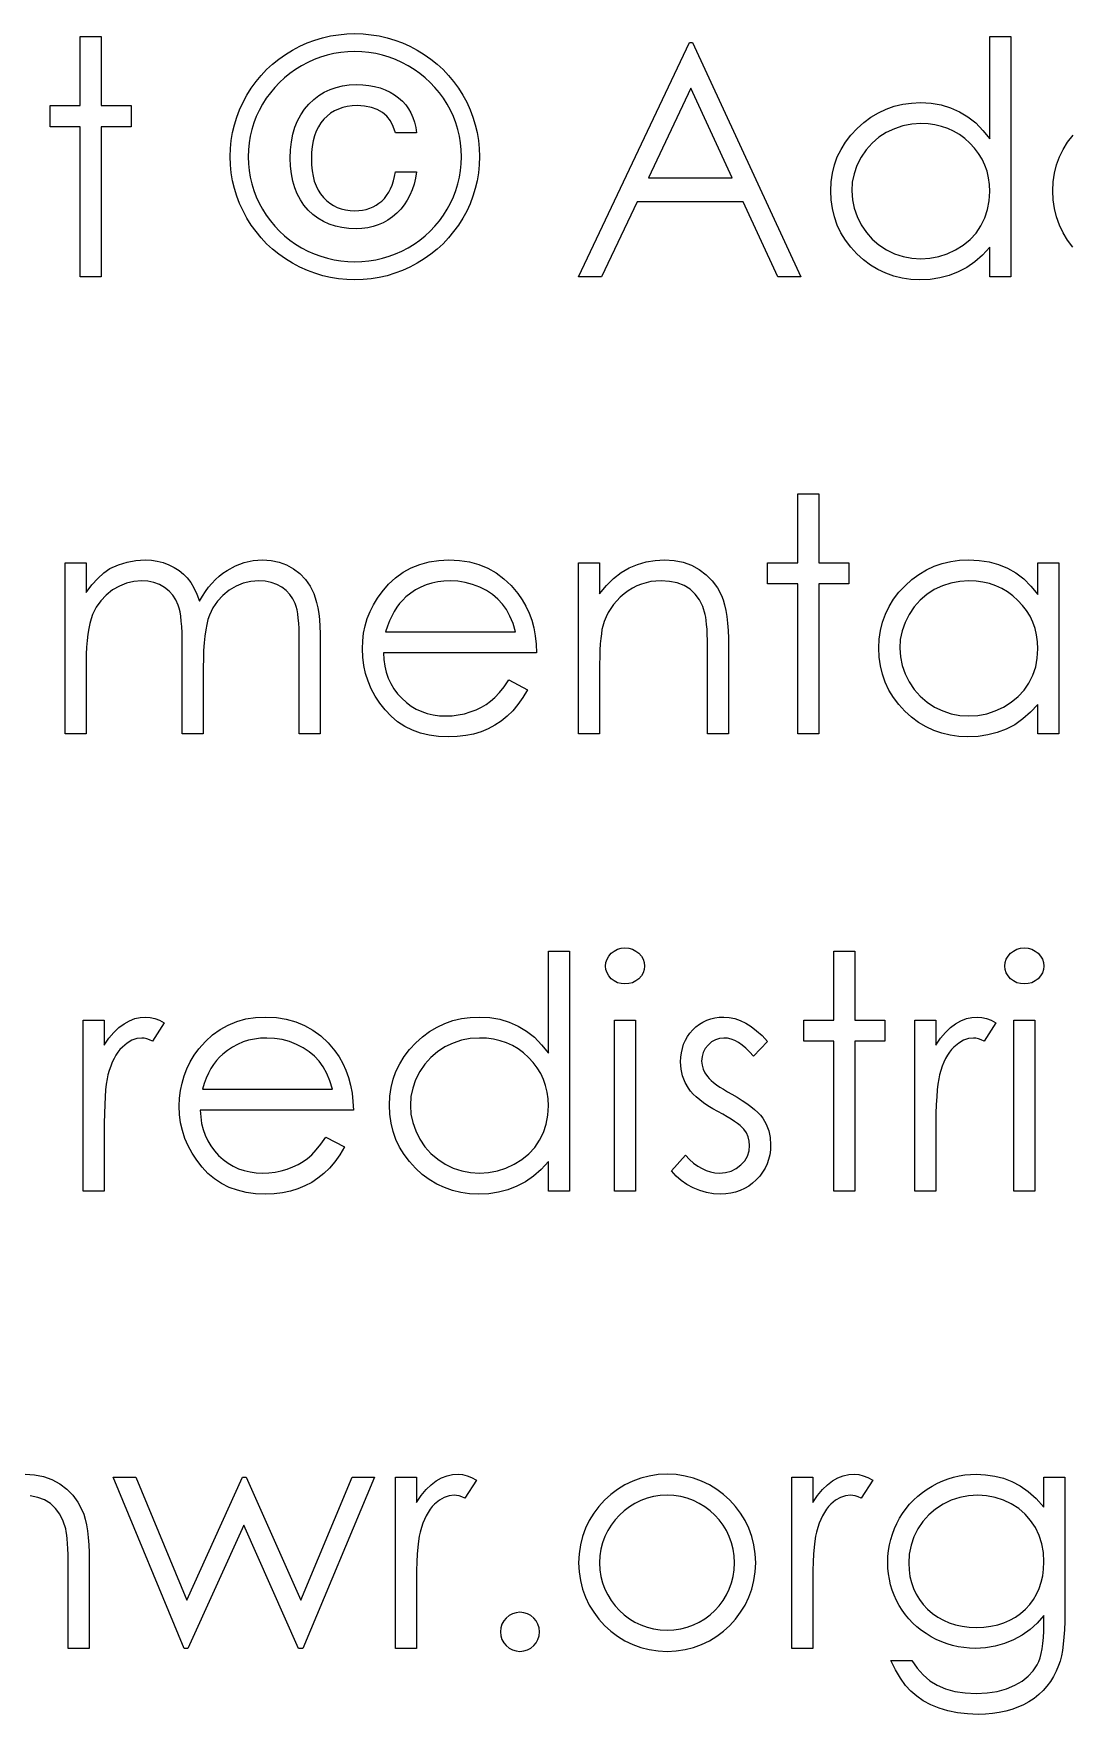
# Model space of a CAD drawing. Header units: millimetres. Extents: x -111 to 182, y -25 to 94.
# Drawn here: x -89.1 to -73.62, y 69.01 to 94.13 of the extents above; entities that cross this region are included whole.
import ezdxf

# ---------------------------------------------------------------- set-up
doc = ezdxf.new("R2010")
doc.units = ezdxf.units.MM

msp = doc.modelspace()

# ---------------------------------------------------------------- linework, layer by layer
at = {"color": 7, "linetype": 'Continuous', "flags": 128}
for points in [[(-88.401, 94.082), (-88.086, 94.082), (-88.086, 94.082), (-88.086, 93.05), (-88.086, 93.05), (-87.638, 93.05), (-87.638, 93.05), (-87.638, 92.736), (-87.638, 92.736), (-88.086, 92.736), (-88.086, 92.736), (-88.086, 90.492), (-88.086, 90.492), (-88.401, 90.492), (-88.401, 90.492), (-88.401, 92.736), (-88.401, 92.736), (-88.849, 92.736), (-88.849, 92.736), (-88.849, 93.05), (-88.849, 93.05), (-88.401, 93.05), (-88.401, 93.05), (-88.401, 94.082)], [(-82.433, 92.289), (-82.437, 92.166), (-82.448, 92.045), (-82.468, 91.927), (-82.495, 91.81), (-82.53, 91.697), (-82.573, 91.585), (-82.623, 91.475), (-82.682, 91.368), (-82.747, 91.264), (-82.818, 91.167), (-82.894, 91.074), (-82.976, 90.987), (-83.064, 90.906), (-83.158, 90.83), (-83.258, 90.759), (-83.363, 90.695), (-83.472, 90.637), (-83.583, 90.587), (-83.697, 90.544), (-83.812, 90.509), (-83.93, 90.482), (-84.049, 90.463), (-84.17, 90.452), (-84.293, 90.447), (-84.293, 90.447), (-84.417, 90.452), (-84.538, 90.463), (-84.658, 90.482), (-84.775, 90.509), (-84.891, 90.544), (-85.004, 90.587), (-85.116, 90.637), (-85.225, 90.695), (-85.331, 90.759), (-85.431, 90.83), (-85.525, 90.906), (-85.613, 90.987), (-85.696, 91.074), (-85.772, 91.167), (-85.843, 91.265), (-85.908, 91.369), (-85.966, 91.477), (-86.017, 91.586), (-86.06, 91.698), (-86.095, 91.812), (-86.122, 91.928), (-86.142, 92.046), (-86.153, 92.167), (-86.157, 92.289), (-86.157, 92.289), (-86.153, 92.411), (-86.142, 92.531), (-86.122, 92.649), (-86.095, 92.765), (-86.06, 92.879), (-86.017, 92.99), (-85.966, 93.1), (-85.908, 93.208), (-85.843, 93.312), (-85.772, 93.41), (-85.696, 93.502), (-85.613, 93.589), (-85.525, 93.67), (-85.431, 93.746), (-85.332, 93.816), (-85.227, 93.88), (-85.117, 93.938), (-85.006, 93.988), (-84.893, 94.031), (-84.777, 94.065), (-84.659, 94.093), (-84.539, 94.111), (-84.417, 94.123), (-84.293, 94.127), (-84.293, 94.127), (-84.17, 94.123), (-84.049, 94.111), (-83.93, 94.093), (-83.812, 94.065), (-83.697, 94.031), (-83.583, 93.988), (-83.472, 93.938), (-83.363, 93.88), (-83.258, 93.816), (-83.158, 93.746), (-83.064, 93.67), (-82.976, 93.589), (-82.894, 93.502), (-82.818, 93.41), (-82.747, 93.312), (-82.682, 93.208), (-82.623, 93.1), (-82.573, 92.99), (-82.53, 92.879), (-82.495, 92.765), (-82.468, 92.649), (-82.448, 92.531), (-82.437, 92.411), (-82.433, 92.289)], [(-79.247, 93.992), (-77.631, 90.492), (-77.631, 90.492), (-77.973, 90.492), (-77.973, 90.492), (-78.49, 91.614), (-78.49, 91.614), (-80.077, 91.614), (-80.077, 91.614), (-80.609, 90.492), (-80.609, 90.492), (-80.952, 90.492), (-80.952, 90.492), (-79.292, 93.992), (-79.292, 93.992), (-79.247, 93.992)], [(-74.49, 94.082), (-74.49, 90.492), (-74.49, 90.492), (-74.804, 90.492), (-74.804, 90.492), (-74.804, 90.935), (-74.804, 90.935), (-74.913, 90.817), (-75.027, 90.716), (-75.149, 90.632), (-75.277, 90.565), (-75.411, 90.513), (-75.55, 90.477), (-75.697, 90.454), (-75.849, 90.447), (-75.849, 90.447), (-75.984, 90.454), (-76.115, 90.472), (-76.24, 90.502), (-76.361, 90.544), (-76.476, 90.599), (-76.587, 90.665), (-76.692, 90.744), (-76.792, 90.835), (-76.884, 90.935), (-76.963, 91.039), (-77.03, 91.149), (-77.085, 91.265), (-77.128, 91.386), (-77.158, 91.511), (-77.176, 91.642), (-77.183, 91.778), (-77.183, 91.778), (-77.176, 91.911), (-77.158, 92.04), (-77.127, 92.164), (-77.084, 92.283), (-77.028, 92.397), (-76.961, 92.505), (-76.881, 92.61), (-76.789, 92.709), (-76.688, 92.799), (-76.581, 92.878), (-76.47, 92.944), (-76.354, 92.998), (-76.233, 93.041), (-76.106, 93.071), (-75.975, 93.089), (-75.839, 93.095), (-75.839, 93.095), (-75.683, 93.086), (-75.534, 93.061), (-75.393, 93.018), (-75.26, 92.96), (-75.135, 92.884), (-75.016, 92.791), (-74.907, 92.681), (-74.804, 92.555), (-74.804, 92.555), (-74.804, 94.082), (-74.804, 94.082), (-74.49, 94.082)], [(-82.702, 92.287), (-82.705, 92.392), (-82.715, 92.495), (-82.732, 92.596), (-82.755, 92.695), (-82.785, 92.792), (-82.822, 92.887), (-82.865, 92.981), (-82.915, 93.072), (-82.97, 93.161), (-83.031, 93.244), (-83.097, 93.323), (-83.167, 93.398), (-83.242, 93.467), (-83.322, 93.532), (-83.408, 93.591), (-83.498, 93.647), (-83.591, 93.696), (-83.686, 93.739), (-83.783, 93.775), (-83.882, 93.805), (-83.983, 93.828), (-84.085, 93.844), (-84.19, 93.854), (-84.296, 93.858), (-84.296, 93.858), (-84.402, 93.854), (-84.506, 93.844), (-84.608, 93.828), (-84.708, 93.805), (-84.807, 93.775), (-84.903, 93.739), (-84.999, 93.696), (-85.092, 93.647), (-85.182, 93.591), (-85.267, 93.532), (-85.347, 93.466), (-85.422, 93.397), (-85.493, 93.323), (-85.558, 93.244), (-85.619, 93.16), (-85.675, 93.071), (-85.724, 92.979), (-85.768, 92.886), (-85.804, 92.791), (-85.834, 92.693), (-85.858, 92.594), (-85.874, 92.494), (-85.884, 92.392), (-85.888, 92.287), (-85.888, 92.287), (-85.884, 92.183), (-85.874, 92.08), (-85.858, 91.979), (-85.834, 91.88), (-85.804, 91.782), (-85.768, 91.686), (-85.724, 91.592), (-85.675, 91.501), (-85.619, 91.412), (-85.558, 91.328), (-85.492, 91.25), (-85.422, 91.175), (-85.346, 91.106), (-85.266, 91.041), (-85.181, 90.981), (-85.091, 90.926), (-84.997, 90.877), (-84.902, 90.834), (-84.805, 90.799), (-84.706, 90.769), (-84.605, 90.746), (-84.503, 90.73), (-84.399, 90.72), (-84.293, 90.717), (-84.293, 90.717), (-84.188, 90.72), (-84.084, 90.73), (-83.981, 90.746), (-83.881, 90.769), (-83.783, 90.799), (-83.686, 90.834), (-83.591, 90.877), (-83.498, 90.926), (-83.408, 90.981), (-83.322, 91.041), (-83.242, 91.106), (-83.167, 91.175), (-83.097, 91.25), (-83.031, 91.328), (-82.97, 91.412), (-82.915, 91.501), (-82.865, 91.592), (-82.822, 91.686), (-82.785, 91.782), (-82.755, 91.88), (-82.732, 91.979), (-82.715, 92.08), (-82.705, 92.183), (-82.702, 92.287)], [(-83.375, 92.646), (-83.689, 92.646), (-83.689, 92.646), (-83.721, 92.741), (-83.763, 92.823), (-83.817, 92.892), (-83.883, 92.949), (-83.96, 92.993), (-84.048, 93.025), (-84.149, 93.044), (-84.261, 93.05), (-84.261, 93.05), (-84.337, 93.046), (-84.408, 93.037), (-84.476, 93.021), (-84.54, 93), (-84.6, 92.971), (-84.657, 92.936), (-84.709, 92.895), (-84.758, 92.847), (-84.802, 92.794), (-84.84, 92.734), (-84.873, 92.67), (-84.898, 92.599), (-84.919, 92.522), (-84.934, 92.439), (-84.943, 92.351), (-84.945, 92.257), (-84.945, 92.257), (-84.943, 92.165), (-84.934, 92.078), (-84.92, 91.998), (-84.901, 91.923), (-84.875, 91.852), (-84.844, 91.789), (-84.807, 91.73), (-84.765, 91.678), (-84.718, 91.632), (-84.668, 91.591), (-84.615, 91.557), (-84.558, 91.529), (-84.497, 91.508), (-84.434, 91.492), (-84.366, 91.482), (-84.295, 91.479), (-84.295, 91.479), (-84.236, 91.482), (-84.179, 91.489), (-84.124, 91.5), (-84.073, 91.516), (-84.023, 91.536), (-83.977, 91.562), (-83.934, 91.591), (-83.892, 91.625), (-83.854, 91.664), (-83.82, 91.707), (-83.789, 91.755), (-83.762, 91.808), (-83.738, 91.864), (-83.718, 91.926), (-83.702, 91.992), (-83.689, 92.063), (-83.689, 92.063), (-83.375, 92.063), (-83.375, 92.063), (-83.39, 91.967), (-83.41, 91.878), (-83.437, 91.792), (-83.471, 91.712), (-83.511, 91.637), (-83.557, 91.566), (-83.61, 91.501), (-83.669, 91.441), (-83.732, 91.387), (-83.8, 91.34), (-83.871, 91.301), (-83.945, 91.268), (-84.023, 91.243), (-84.103, 91.225), (-84.188, 91.214), (-84.276, 91.21), (-84.276, 91.21), (-84.385, 91.214), (-84.488, 91.228), (-84.586, 91.25), (-84.679, 91.28), (-84.765, 91.32), (-84.847, 91.367), (-84.922, 91.424), (-84.992, 91.49), (-85.055, 91.564), (-85.109, 91.644), (-85.155, 91.73), (-85.192, 91.824), (-85.222, 91.923), (-85.243, 92.031), (-85.255, 92.144), (-85.26, 92.264), (-85.26, 92.264), (-85.255, 92.39), (-85.242, 92.509), (-85.22, 92.622), (-85.19, 92.727), (-85.151, 92.824), (-85.103, 92.915), (-85.046, 92.998), (-84.981, 93.074), (-84.909, 93.142), (-84.833, 93.201), (-84.751, 93.251), (-84.664, 93.292), (-84.574, 93.323), (-84.478, 93.346), (-84.378, 93.36), (-84.273, 93.364), (-84.273, 93.364), (-84.177, 93.361), (-84.085, 93.352), (-83.999, 93.337), (-83.917, 93.315), (-83.84, 93.288), (-83.769, 93.254), (-83.702, 93.214), (-83.641, 93.168), (-83.585, 93.118), (-83.535, 93.063), (-83.492, 93.004), (-83.456, 92.941), (-83.426, 92.873), (-83.402, 92.802), (-83.385, 92.726), (-83.375, 92.646)], [(-79.273, 93.31), (-79.906, 91.973), (-79.906, 91.973), (-78.656, 91.973), (-78.656, 91.973), (-79.273, 93.31)], [(-75.835, 92.781), (-75.972, 92.772), (-76.104, 92.748), (-76.23, 92.706), (-76.352, 92.649), (-76.464, 92.577), (-76.564, 92.49), (-76.653, 92.392), (-76.729, 92.279), (-76.79, 92.158), (-76.833, 92.033), (-76.86, 91.906), (-76.869, 91.775), (-76.869, 91.775), (-76.859, 91.644), (-76.833, 91.517), (-76.789, 91.392), (-76.728, 91.27), (-76.65, 91.156), (-76.562, 91.056), (-76.461, 90.969), (-76.348, 90.895), (-76.227, 90.837), (-76.101, 90.795), (-75.972, 90.77), (-75.838, 90.762), (-75.838, 90.762), (-75.702, 90.77), (-75.569, 90.794), (-75.441, 90.836), (-75.316, 90.894), (-75.201, 90.966), (-75.098, 91.05), (-75.011, 91.146), (-74.938, 91.254), (-74.879, 91.371), (-74.837, 91.496), (-74.813, 91.627), (-74.804, 91.766), (-74.804, 91.766), (-74.809, 91.871), (-74.823, 91.973), (-74.846, 92.071), (-74.879, 92.163), (-74.921, 92.251), (-74.972, 92.336), (-75.032, 92.415), (-75.102, 92.49), (-75.179, 92.558), (-75.259, 92.617), (-75.345, 92.667), (-75.434, 92.708), (-75.528, 92.74), (-75.626, 92.763), (-75.728, 92.777), (-75.835, 92.781)], [(-73.563, 90.935), (-73.643, 91.039), (-73.709, 91.149), (-73.765, 91.265), (-73.807, 91.386), (-73.838, 91.511), (-73.856, 91.642), (-73.862, 91.778), (-73.862, 91.778), (-73.856, 91.911), (-73.838, 92.04), (-73.807, 92.164), (-73.763, 92.283), (-73.708, 92.397), (-73.641, 92.505), (-73.561, 92.61)], [(-77.676, 87.249), (-77.362, 87.249), (-77.362, 87.249), (-77.362, 86.217), (-77.362, 86.217), (-76.913, 86.217), (-76.913, 86.217), (-76.913, 85.903), (-76.913, 85.903), (-77.362, 85.903), (-77.362, 85.903), (-77.362, 83.659), (-77.362, 83.659), (-77.676, 83.659), (-77.676, 83.659), (-77.676, 85.903), (-77.676, 85.903), (-78.125, 85.903), (-78.125, 85.903), (-78.125, 86.217), (-78.125, 86.217), (-77.676, 86.217), (-77.676, 86.217), (-77.676, 87.249)], [(-88.625, 86.217), (-88.311, 86.217), (-88.311, 86.217), (-88.311, 85.772), (-88.311, 85.772), (-88.224, 85.887), (-88.136, 85.985), (-88.046, 86.067), (-87.956, 86.132), (-87.956, 86.132), (-87.829, 86.189), (-87.699, 86.229), (-87.566, 86.253), (-87.429, 86.262), (-87.429, 86.262), (-87.336, 86.257), (-87.247, 86.243), (-87.159, 86.22), (-87.074, 86.188), (-86.993, 86.148), (-86.921, 86.102), (-86.856, 86.05), (-86.799, 85.992), (-86.748, 85.925), (-86.7, 85.844), (-86.655, 85.751), (-86.615, 85.644), (-86.615, 85.644), (-86.573, 85.717), (-86.528, 85.786), (-86.48, 85.851), (-86.43, 85.91), (-86.378, 85.966), (-86.323, 86.016), (-86.266, 86.062), (-86.205, 86.104), (-86.081, 86.172), (-85.95, 86.222), (-85.816, 86.252), (-85.677, 86.262), (-85.677, 86.262), (-85.548, 86.253), (-85.428, 86.229), (-85.315, 86.187), (-85.21, 86.128), (-85.115, 86.055), (-85.033, 85.969), (-84.964, 85.87), (-84.909, 85.757), (-84.886, 85.694), (-84.866, 85.624), (-84.849, 85.546), (-84.835, 85.46), (-84.825, 85.368), (-84.817, 85.267), (-84.812, 85.159), (-84.811, 85.044), (-84.811, 85.044), (-84.811, 83.659), (-84.811, 83.659), (-85.125, 83.659), (-85.125, 83.659), (-85.125, 85.046), (-85.125, 85.046), (-85.126, 85.144), (-85.128, 85.234), (-85.133, 85.316), (-85.14, 85.391), (-85.148, 85.457), (-85.159, 85.515), (-85.17, 85.565), (-85.185, 85.607), (-85.22, 85.68), (-85.265, 85.746), (-85.321, 85.804), (-85.388, 85.854), (-85.463, 85.895), (-85.546, 85.924), (-85.635, 85.942), (-85.731, 85.947), (-85.731, 85.947), (-85.85, 85.939), (-85.963, 85.912), (-86.071, 85.869), (-86.175, 85.807), (-86.268, 85.731), (-86.348, 85.644), (-86.415, 85.544), (-86.468, 85.434), (-86.49, 85.37), (-86.509, 85.297), (-86.524, 85.215), (-86.538, 85.122), (-86.547, 85.02), (-86.555, 84.908), (-86.559, 84.786), (-86.561, 84.654), (-86.561, 84.654), (-86.561, 83.659), (-86.561, 83.659), (-86.875, 83.659), (-86.875, 83.659), (-86.875, 84.96), (-86.875, 84.96), (-86.876, 85.07), (-86.878, 85.171), (-86.883, 85.263), (-86.89, 85.346), (-86.898, 85.419), (-86.908, 85.483), (-86.92, 85.539), (-86.934, 85.584), (-86.968, 85.663), (-87.014, 85.733), (-87.071, 85.795), (-87.138, 85.848), (-87.214, 85.891), (-87.297, 85.923), (-87.387, 85.941), (-87.483, 85.947), (-87.483, 85.947), (-87.597, 85.939), (-87.707, 85.913), (-87.814, 85.87), (-87.916, 85.811), (-88.01, 85.736), (-88.091, 85.65), (-88.159, 85.553), (-88.214, 85.443), (-88.237, 85.381), (-88.256, 85.312), (-88.273, 85.235), (-88.286, 85.15), (-88.297, 85.058), (-88.305, 84.958), (-88.309, 84.851), (-88.311, 84.735), (-88.311, 84.735), (-88.311, 83.659), (-88.311, 83.659), (-88.625, 83.659), (-88.625, 83.659), (-88.625, 86.217)], [(-81.994, 84.467), (-81.715, 84.32), (-81.715, 84.32), (-81.783, 84.203), (-81.857, 84.098), (-81.936, 84.004), (-82.02, 83.923), (-82.109, 83.852), (-82.203, 83.79), (-82.303, 83.737), (-82.408, 83.693), (-82.52, 83.658), (-82.638, 83.634), (-82.764, 83.619), (-82.896, 83.614), (-82.896, 83.614), (-83.043, 83.62), (-83.182, 83.639), (-83.313, 83.671), (-83.435, 83.715), (-83.549, 83.772), (-83.655, 83.841), (-83.753, 83.923), (-83.842, 84.018), (-83.922, 84.12), (-83.991, 84.226), (-84.049, 84.336), (-84.097, 84.448), (-84.135, 84.564), (-84.162, 84.683), (-84.177, 84.805), (-84.183, 84.931), (-84.183, 84.931), (-84.178, 85.049), (-84.164, 85.164), (-84.141, 85.275), (-84.109, 85.384), (-84.068, 85.489), (-84.017, 85.591), (-83.957, 85.689), (-83.888, 85.785), (-83.888, 85.785), (-83.791, 85.896), (-83.686, 85.994), (-83.573, 86.075), (-83.451, 86.142), (-83.322, 86.194), (-83.186, 86.232), (-83.041, 86.254), (-82.888, 86.262), (-82.888, 86.262), (-82.731, 86.254), (-82.582, 86.23), (-82.441, 86.191), (-82.309, 86.136), (-82.184, 86.065), (-82.067, 85.978), (-81.959, 85.876), (-81.858, 85.758), (-81.858, 85.758), (-81.794, 85.666), (-81.739, 85.57), (-81.691, 85.466), (-81.652, 85.358), (-81.621, 85.245), (-81.599, 85.126), (-81.586, 85.001), (-81.58, 84.871), (-81.58, 84.871), (-83.869, 84.871), (-83.869, 84.871), (-83.862, 84.77), (-83.848, 84.673), (-83.826, 84.581), (-83.795, 84.494), (-83.757, 84.412), (-83.711, 84.334), (-83.656, 84.261), (-83.594, 84.193), (-83.525, 84.131), (-83.453, 84.077), (-83.376, 84.031), (-83.296, 83.994), (-83.212, 83.965), (-83.123, 83.945), (-83.031, 83.932), (-82.935, 83.928), (-82.935, 83.928), (-82.841, 83.932), (-82.75, 83.943), (-82.658, 83.962), (-82.569, 83.988), (-82.482, 84.02), (-82.403, 84.058), (-82.331, 84.1), (-82.265, 84.147), (-82.201, 84.204), (-82.135, 84.277), (-82.065, 84.364), (-81.994, 84.467)], [(-80.952, 86.217), (-80.638, 86.217), (-80.638, 86.217), (-80.638, 85.755), (-80.638, 85.755), (-80.535, 85.879), (-80.427, 85.985), (-80.313, 86.072), (-80.194, 86.141), (-80.07, 86.194), (-79.94, 86.231), (-79.805, 86.254), (-79.665, 86.262), (-79.665, 86.262), (-79.523, 86.252), (-79.39, 86.226), (-79.265, 86.18), (-79.149, 86.117), (-79.043, 86.039), (-78.952, 85.947), (-78.877, 85.844), (-78.816, 85.727), (-78.79, 85.662), (-78.769, 85.588), (-78.75, 85.506), (-78.735, 85.415), (-78.724, 85.315), (-78.715, 85.207), (-78.71, 85.09), (-78.708, 84.965), (-78.708, 84.965), (-78.708, 83.659), (-78.708, 83.659), (-79.022, 83.659), (-79.022, 83.659), (-79.022, 84.862), (-79.022, 84.862), (-79.023, 84.967), (-79.024, 85.062), (-79.027, 85.148), (-79.031, 85.226), (-79.037, 85.294), (-79.043, 85.353), (-79.051, 85.403), (-79.06, 85.444), (-79.06, 85.444), (-79.095, 85.562), (-79.145, 85.664), (-79.208, 85.75), (-79.285, 85.821), (-79.374, 85.877), (-79.477, 85.916), (-79.592, 85.94), (-79.719, 85.947), (-79.719, 85.947), (-79.795, 85.945), (-79.869, 85.936), (-79.941, 85.92), (-80.01, 85.899), (-80.078, 85.871), (-80.144, 85.838), (-80.208, 85.798), (-80.27, 85.753), (-80.328, 85.702), (-80.38, 85.649), (-80.428, 85.593), (-80.471, 85.534), (-80.508, 85.473), (-80.54, 85.408), (-80.568, 85.34), (-80.589, 85.27), (-80.589, 85.27), (-80.601, 85.218), (-80.61, 85.157), (-80.619, 85.086), (-80.626, 85.004), (-80.631, 84.914), (-80.635, 84.814), (-80.637, 84.704), (-80.638, 84.584), (-80.638, 84.584), (-80.638, 83.659), (-80.638, 83.659), (-80.952, 83.659), (-80.952, 83.659), (-80.952, 86.217)], [(-73.772, 86.217), (-73.772, 83.659), (-73.772, 83.659), (-74.086, 83.659), (-74.086, 83.659), (-74.086, 84.101), (-74.086, 84.101), (-74.195, 83.984), (-74.309, 83.883), (-74.431, 83.798), (-74.559, 83.731), (-74.693, 83.68), (-74.832, 83.644), (-74.979, 83.621), (-75.131, 83.614), (-75.131, 83.614), (-75.266, 83.62), (-75.397, 83.639), (-75.522, 83.669), (-75.643, 83.711), (-75.758, 83.766), (-75.869, 83.832), (-75.974, 83.911), (-76.074, 84.002), (-76.166, 84.101), (-76.245, 84.206), (-76.312, 84.316), (-76.367, 84.432), (-76.41, 84.552), (-76.44, 84.678), (-76.458, 84.809), (-76.465, 84.945), (-76.465, 84.945), (-76.458, 85.078), (-76.44, 85.207), (-76.409, 85.33), (-76.366, 85.45), (-76.31, 85.563), (-76.243, 85.672), (-76.163, 85.776), (-76.071, 85.875), (-75.97, 85.966), (-75.863, 86.044), (-75.752, 86.111), (-75.636, 86.165), (-75.515, 86.208), (-75.388, 86.238), (-75.257, 86.255), (-75.121, 86.262), (-75.121, 86.262), (-74.965, 86.254), (-74.816, 86.231), (-74.675, 86.191), (-74.542, 86.137), (-74.417, 86.067), (-74.298, 85.977), (-74.189, 85.87), (-74.086, 85.743), (-74.086, 85.743), (-74.086, 86.217), (-74.086, 86.217), (-73.772, 86.217)], [(-81.894, 85.185), (-81.931, 85.309), (-81.977, 85.419), (-82.029, 85.517), (-82.09, 85.601), (-82.158, 85.675), (-82.238, 85.742), (-82.328, 85.801), (-82.428, 85.852), (-82.535, 85.894), (-82.645, 85.924), (-82.757, 85.942), (-82.872, 85.947), (-82.872, 85.947), (-82.966, 85.944), (-83.057, 85.933), (-83.145, 85.914), (-83.228, 85.888), (-83.31, 85.853), (-83.387, 85.813), (-83.46, 85.764), (-83.531, 85.708), (-83.531, 85.708), (-83.58, 85.661), (-83.626, 85.609), (-83.669, 85.553), (-83.708, 85.49), (-83.744, 85.422), (-83.778, 85.348), (-83.808, 85.269), (-83.836, 85.185), (-83.836, 85.185), (-81.894, 85.185)], [(-75.117, 85.947), (-75.255, 85.939), (-75.386, 85.914), (-75.513, 85.873), (-75.634, 85.816), (-75.746, 85.743), (-75.846, 85.657), (-75.935, 85.558), (-76.011, 85.445), (-76.072, 85.325), (-76.116, 85.2), (-76.142, 85.072), (-76.151, 84.941), (-76.151, 84.941), (-76.141, 84.811), (-76.116, 84.683), (-76.071, 84.559), (-76.01, 84.437), (-75.933, 84.323), (-75.844, 84.223), (-75.743, 84.136), (-75.63, 84.062), (-75.509, 84.003), (-75.384, 83.962), (-75.254, 83.937), (-75.12, 83.928), (-75.12, 83.928), (-74.984, 83.937), (-74.851, 83.961), (-74.723, 84.003), (-74.598, 84.061), (-74.483, 84.133), (-74.38, 84.217), (-74.293, 84.313), (-74.22, 84.42), (-74.161, 84.537), (-74.119, 84.662), (-74.095, 84.793), (-74.086, 84.932), (-74.086, 84.932), (-74.091, 85.038), (-74.105, 85.14), (-74.129, 85.237), (-74.161, 85.33), (-74.203, 85.418), (-74.254, 85.502), (-74.314, 85.581), (-74.384, 85.656), (-74.461, 85.724), (-74.541, 85.784), (-74.627, 85.834), (-74.716, 85.875), (-74.81, 85.907), (-74.908, 85.929), (-75.011, 85.943), (-75.117, 85.947)], [(-81.086, 80.415), (-81.086, 76.826), (-81.086, 76.826), (-81.401, 76.826), (-81.401, 76.826), (-81.401, 77.268), (-81.401, 77.268), (-81.509, 77.15), (-81.624, 77.049), (-81.746, 76.965), (-81.873, 76.898), (-82.007, 76.847), (-82.147, 76.81), (-82.293, 76.788), (-82.445, 76.781), (-82.445, 76.781), (-82.581, 76.787), (-82.711, 76.805), (-82.836, 76.835), (-82.957, 76.878), (-83.072, 76.932), (-83.183, 76.999), (-83.288, 77.077), (-83.388, 77.168), (-83.48, 77.268), (-83.559, 77.373), (-83.626, 77.483), (-83.681, 77.598), (-83.724, 77.719), (-83.754, 77.844), (-83.772, 77.975), (-83.779, 78.111), (-83.779, 78.111), (-83.772, 78.245), (-83.754, 78.374), (-83.723, 78.497), (-83.68, 78.616), (-83.625, 78.73), (-83.557, 78.839), (-83.477, 78.943), (-83.385, 79.042), (-83.284, 79.132), (-83.177, 79.211), (-83.066, 79.277), (-82.95, 79.331), (-82.829, 79.374), (-82.703, 79.404), (-82.571, 79.422), (-82.435, 79.428), (-82.435, 79.428), (-82.279, 79.42), (-82.13, 79.395), (-81.99, 79.352), (-81.856, 79.293), (-81.731, 79.217), (-81.612, 79.125), (-81.503, 79.015), (-81.401, 78.888), (-81.401, 78.888), (-81.401, 80.415), (-81.401, 80.415), (-81.086, 80.415)], [(-80.258, 80.46), (-80.2, 80.455), (-80.146, 80.441), (-80.096, 80.415), (-80.051, 80.381), (-80.013, 80.34), (-79.986, 80.293), (-79.97, 80.244), (-79.965, 80.19), (-79.965, 80.19), (-79.97, 80.137), (-79.986, 80.088), (-80.013, 80.042), (-80.051, 80.001), (-80.096, 79.967), (-80.146, 79.941), (-80.2, 79.927), (-80.258, 79.922), (-80.258, 79.922), (-80.315, 79.927), (-80.368, 79.941), (-80.418, 79.967), (-80.462, 80.001), (-80.5, 80.042), (-80.526, 80.088), (-80.542, 80.137), (-80.548, 80.19), (-80.548, 80.19), (-80.542, 80.244), (-80.526, 80.293), (-80.5, 80.34), (-80.462, 80.381), (-80.418, 80.415), (-80.368, 80.441), (-80.315, 80.455), (-80.258, 80.46)], [(-77.138, 80.415), (-76.824, 80.415), (-76.824, 80.415), (-76.824, 79.383), (-76.824, 79.383), (-76.375, 79.383), (-76.375, 79.383), (-76.375, 79.069), (-76.375, 79.069), (-76.824, 79.069), (-76.824, 79.069), (-76.824, 76.826), (-76.824, 76.826), (-77.138, 76.826), (-77.138, 76.826), (-77.138, 79.069), (-77.138, 79.069), (-77.586, 79.069), (-77.586, 79.069), (-77.586, 79.383), (-77.586, 79.383), (-77.138, 79.383), (-77.138, 79.383), (-77.138, 80.415)], [(-74.29, 80.46), (-74.232, 80.455), (-74.178, 80.441), (-74.128, 80.415), (-74.083, 80.381), (-74.045, 80.34), (-74.018, 80.293), (-74.002, 80.244), (-73.997, 80.19), (-73.997, 80.19), (-74.002, 80.137), (-74.018, 80.088), (-74.045, 80.042), (-74.083, 80.001), (-74.128, 79.967), (-74.178, 79.941), (-74.232, 79.927), (-74.29, 79.922), (-74.29, 79.922), (-74.347, 79.927), (-74.4, 79.941), (-74.45, 79.967), (-74.495, 80.001), (-74.532, 80.042), (-74.558, 80.088), (-74.574, 80.137), (-74.58, 80.19), (-74.58, 80.19), (-74.574, 80.244), (-74.558, 80.293), (-74.532, 80.34), (-74.495, 80.381), (-74.45, 80.415), (-74.4, 80.441), (-74.347, 80.455), (-74.29, 80.46)], [(-88.356, 79.383), (-88.042, 79.383), (-88.042, 79.383), (-88.042, 79.007), (-88.042, 79.007), (-87.97, 79.111), (-87.896, 79.199), (-87.821, 79.271), (-87.744, 79.329), (-87.665, 79.372), (-87.584, 79.404), (-87.502, 79.422), (-87.418, 79.428), (-87.418, 79.428), (-87.352, 79.423), (-87.285, 79.406), (-87.216, 79.379), (-87.144, 79.341), (-87.144, 79.341), (-87.317, 79.069), (-87.317, 79.069), (-87.362, 79.088), (-87.404, 79.103), (-87.443, 79.111), (-87.477, 79.114), (-87.477, 79.114), (-87.552, 79.106), (-87.627, 79.08), (-87.699, 79.038), (-87.77, 78.979), (-87.805, 78.944), (-87.837, 78.903), (-87.866, 78.858), (-87.894, 78.808), (-87.92, 78.754), (-87.944, 78.695), (-87.966, 78.631), (-87.985, 78.563), (-87.985, 78.563), (-87.999, 78.502), (-88.01, 78.427), (-88.02, 78.338), (-88.028, 78.235), (-88.034, 78.119), (-88.038, 77.988), (-88.041, 77.844), (-88.042, 77.685), (-88.042, 77.685), (-88.042, 76.826), (-88.042, 76.826), (-88.356, 76.826), (-88.356, 76.826), (-88.356, 79.383)], [(-84.731, 77.633), (-84.452, 77.487), (-84.452, 77.487), (-84.521, 77.37), (-84.594, 77.265), (-84.673, 77.171), (-84.757, 77.089), (-84.846, 77.018), (-84.94, 76.957), (-85.04, 76.903), (-85.145, 76.859), (-85.257, 76.825), (-85.375, 76.8), (-85.501, 76.786), (-85.633, 76.781), (-85.633, 76.781), (-85.78, 76.787), (-85.919, 76.806), (-86.05, 76.838), (-86.172, 76.882), (-86.286, 76.939), (-86.392, 77.008), (-86.49, 77.09), (-86.579, 77.185), (-86.659, 77.287), (-86.728, 77.393), (-86.787, 77.502), (-86.834, 77.615), (-86.872, 77.731), (-86.899, 77.849), (-86.914, 77.972), (-86.92, 78.097), (-86.92, 78.097), (-86.915, 78.215), (-86.902, 78.33), (-86.878, 78.442), (-86.846, 78.55), (-86.805, 78.656), (-86.754, 78.757), (-86.694, 78.856), (-86.625, 78.951), (-86.625, 78.951), (-86.528, 79.063), (-86.423, 79.16), (-86.31, 79.242), (-86.189, 79.309), (-86.06, 79.361), (-85.923, 79.399), (-85.778, 79.42), (-85.626, 79.428), (-85.626, 79.428), (-85.468, 79.42), (-85.319, 79.397), (-85.178, 79.357), (-85.046, 79.303), (-84.921, 79.232), (-84.805, 79.145), (-84.696, 79.043), (-84.596, 78.925), (-84.596, 78.925), (-84.531, 78.833), (-84.476, 78.736), (-84.428, 78.633), (-84.389, 78.525), (-84.359, 78.412), (-84.336, 78.292), (-84.323, 78.168), (-84.317, 78.037), (-84.317, 78.037), (-86.606, 78.037), (-86.606, 78.037), (-86.599, 77.936), (-86.585, 77.839), (-86.563, 77.748), (-86.532, 77.661), (-86.494, 77.579), (-86.448, 77.501), (-86.393, 77.428), (-86.331, 77.359), (-86.262, 77.297), (-86.19, 77.244), (-86.114, 77.198), (-86.033, 77.161), (-85.949, 77.132), (-85.86, 77.112), (-85.769, 77.099), (-85.672, 77.095), (-85.672, 77.095), (-85.579, 77.098), (-85.487, 77.11), (-85.396, 77.129), (-85.306, 77.154), (-85.22, 77.187), (-85.14, 77.225), (-85.068, 77.267), (-85.002, 77.314), (-84.938, 77.37), (-84.872, 77.443), (-84.802, 77.53), (-84.731, 77.633)], [(-78.125, 79.064), (-78.338, 78.845), (-78.338, 78.845), (-78.394, 78.908), (-78.45, 78.963), (-78.506, 79.009), (-78.561, 79.047), (-78.616, 79.076), (-78.671, 79.097), (-78.726, 79.11), (-78.78, 79.114), (-78.78, 79.114), (-78.846, 79.108), (-78.907, 79.088), (-78.963, 79.056), (-79.015, 79.01), (-79.057, 78.956), (-79.088, 78.899), (-79.106, 78.836), (-79.112, 78.77), (-79.112, 78.77), (-79.106, 78.71), (-79.09, 78.651), (-79.063, 78.594), (-79.025, 78.538), (-79.025, 78.538), (-79.001, 78.509), (-78.97, 78.48), (-78.933, 78.448), (-78.891, 78.416), (-78.841, 78.382), (-78.787, 78.348), (-78.726, 78.311), (-78.66, 78.274), (-78.66, 78.274), (-78.579, 78.228), (-78.504, 78.182), (-78.436, 78.137), (-78.375, 78.092), (-78.321, 78.047), (-78.274, 78.003), (-78.233, 77.959), (-78.199, 77.915), (-78.199, 77.915), (-78.147, 77.825), (-78.109, 77.729), (-78.088, 77.627), (-78.08, 77.52), (-78.08, 77.52), (-78.084, 77.444), (-78.093, 77.371), (-78.11, 77.301), (-78.133, 77.234), (-78.164, 77.17), (-78.201, 77.109), (-78.244, 77.051), (-78.295, 76.995), (-78.35, 76.945), (-78.408, 76.901), (-78.47, 76.865), (-78.535, 76.835), (-78.604, 76.811), (-78.676, 76.794), (-78.751, 76.784), (-78.83, 76.781), (-78.83, 76.781), (-78.935, 76.786), (-79.038, 76.804), (-79.139, 76.833), (-79.238, 76.873), (-79.332, 76.923), (-79.416, 76.983), (-79.493, 77.051), (-79.561, 77.127), (-79.561, 77.127), (-79.353, 77.364), (-79.353, 77.364), (-79.292, 77.301), (-79.231, 77.246), (-79.169, 77.2), (-79.106, 77.162), (-79.043, 77.133), (-78.977, 77.112), (-78.912, 77.099), (-78.846, 77.095), (-78.846, 77.095), (-78.755, 77.103), (-78.672, 77.126), (-78.595, 77.164), (-78.526, 77.218), (-78.468, 77.281), (-78.427, 77.351), (-78.403, 77.426), (-78.394, 77.506), (-78.394, 77.506), (-78.4, 77.573), (-78.416, 77.636), (-78.443, 77.695), (-78.48, 77.75), (-78.48, 77.75), (-78.505, 77.777), (-78.536, 77.806), (-78.575, 77.837), (-78.62, 77.869), (-78.672, 77.903), (-78.731, 77.938), (-78.796, 77.975), (-78.868, 78.014), (-78.868, 78.014), (-78.946, 78.058), (-79.017, 78.102), (-79.082, 78.147), (-79.141, 78.19), (-79.193, 78.233), (-79.238, 78.277), (-79.277, 78.32), (-79.309, 78.363), (-79.309, 78.363), (-79.36, 78.452), (-79.397, 78.548), (-79.419, 78.649), (-79.426, 78.757), (-79.426, 78.757), (-79.423, 78.828), (-79.415, 78.895), (-79.4, 78.96), (-79.381, 79.022), (-79.355, 79.08), (-79.323, 79.135), (-79.286, 79.188), (-79.243, 79.237), (-79.196, 79.282), (-79.145, 79.32), (-79.092, 79.353), (-79.036, 79.381), (-78.976, 79.402), (-78.914, 79.416), (-78.848, 79.425), (-78.78, 79.428), (-78.78, 79.428), (-78.698, 79.423), (-78.617, 79.406), (-78.535, 79.377), (-78.453, 79.337), (-78.372, 79.286), (-78.29, 79.223), (-78.207, 79.15), (-78.125, 79.064)], [(-75.926, 79.383), (-75.612, 79.383), (-75.612, 79.383), (-75.612, 79.007), (-75.612, 79.007), (-75.541, 79.111), (-75.467, 79.199), (-75.392, 79.271), (-75.315, 79.329), (-75.236, 79.372), (-75.154, 79.404), (-75.072, 79.422), (-74.988, 79.428), (-74.988, 79.428), (-74.923, 79.423), (-74.856, 79.406), (-74.786, 79.379), (-74.715, 79.341), (-74.715, 79.341), (-74.887, 79.069), (-74.887, 79.069), (-74.933, 79.088), (-74.975, 79.103), (-75.013, 79.111), (-75.048, 79.114), (-75.048, 79.114), (-75.123, 79.106), (-75.197, 79.08), (-75.269, 79.038), (-75.341, 78.979), (-75.375, 78.944), (-75.407, 78.903), (-75.437, 78.858), (-75.465, 78.808), (-75.491, 78.754), (-75.515, 78.695), (-75.536, 78.631), (-75.556, 78.563), (-75.556, 78.563), (-75.569, 78.502), (-75.581, 78.427), (-75.59, 78.338), (-75.598, 78.235), (-75.604, 78.119), (-75.609, 77.988), (-75.611, 77.844), (-75.612, 77.685), (-75.612, 77.685), (-75.612, 76.826), (-75.612, 76.826), (-75.926, 76.826), (-75.926, 76.826), (-75.926, 79.383)], [(-80.413, 79.383), (-80.099, 79.383), (-80.099, 79.383), (-80.099, 76.826), (-80.099, 76.826), (-80.413, 76.826), (-80.413, 76.826), (-80.413, 79.383)], [(-74.445, 79.383), (-74.131, 79.383), (-74.131, 79.383), (-74.131, 76.826), (-74.131, 76.826), (-74.445, 76.826), (-74.445, 76.826), (-74.445, 79.383)], [(-84.631, 78.351), (-84.668, 78.475), (-84.714, 78.586), (-84.767, 78.684), (-84.827, 78.768), (-84.896, 78.842), (-84.976, 78.909), (-85.065, 78.968), (-85.166, 79.019), (-85.272, 79.061), (-85.382, 79.09), (-85.494, 79.108), (-85.609, 79.114), (-85.609, 79.114), (-85.703, 79.111), (-85.794, 79.099), (-85.882, 79.08), (-85.966, 79.055), (-86.047, 79.02), (-86.124, 78.979), (-86.198, 78.93), (-86.268, 78.874), (-86.268, 78.874), (-86.318, 78.828), (-86.363, 78.776), (-86.406, 78.719), (-86.445, 78.657), (-86.482, 78.588), (-86.515, 78.515), (-86.545, 78.436), (-86.573, 78.351), (-86.573, 78.351), (-84.631, 78.351)], [(-82.431, 79.114), (-82.569, 79.106), (-82.7, 79.081), (-82.827, 79.04), (-82.948, 78.982), (-83.06, 78.91), (-83.16, 78.824), (-83.249, 78.725), (-83.325, 78.612), (-83.386, 78.491), (-83.43, 78.367), (-83.456, 78.239), (-83.465, 78.108), (-83.465, 78.108), (-83.456, 77.978), (-83.43, 77.85), (-83.385, 77.725), (-83.324, 77.603), (-83.247, 77.49), (-83.158, 77.389), (-83.057, 77.302), (-82.944, 77.229), (-82.823, 77.17), (-82.698, 77.129), (-82.568, 77.103), (-82.434, 77.095), (-82.434, 77.095), (-82.298, 77.103), (-82.165, 77.128), (-82.037, 77.169), (-81.912, 77.227), (-81.797, 77.3), (-81.694, 77.384), (-81.607, 77.48), (-81.534, 77.587), (-81.476, 77.704), (-81.434, 77.829), (-81.409, 77.96), (-81.401, 78.099), (-81.401, 78.099), (-81.405, 78.205), (-81.419, 78.306), (-81.443, 78.404), (-81.475, 78.496), (-81.517, 78.585), (-81.568, 78.669), (-81.628, 78.748), (-81.699, 78.823), (-81.775, 78.891), (-81.856, 78.951), (-81.941, 79.001), (-82.03, 79.041), (-82.124, 79.073), (-82.222, 79.096), (-82.325, 79.11), (-82.431, 79.114)], [(-89.222, 72.595), (-89.081, 72.586), (-88.947, 72.559), (-88.823, 72.514), (-88.706, 72.45), (-88.601, 72.372), (-88.51, 72.281), (-88.434, 72.178), (-88.373, 72.062), (-88.348, 71.997), (-88.326, 71.922), (-88.308, 71.84), (-88.293, 71.749), (-88.281, 71.649), (-88.273, 71.541), (-88.267, 71.424), (-88.266, 71.298), (-88.266, 71.298), (-88.266, 69.992), (-88.266, 69.992), (-88.58, 69.992), (-88.58, 69.992), (-88.58, 71.195), (-88.58, 71.195), (-88.581, 71.3), (-88.582, 71.395), (-88.585, 71.481), (-88.589, 71.559), (-88.594, 71.627), (-88.6, 71.686), (-88.608, 71.737), (-88.617, 71.777), (-88.617, 71.777), (-88.654, 71.895), (-88.705, 71.998), (-88.768, 72.084), (-88.844, 72.155), (-88.933, 72.21), (-89.035, 72.249), (-89.15, 72.273)], [(-87.907, 72.55), (-87.57, 72.55), (-87.57, 72.55), (-86.808, 70.71), (-86.808, 70.71), (-85.973, 72.55), (-85.973, 72.55), (-85.919, 72.55), (-85.919, 72.55), (-85.102, 70.71), (-85.102, 70.71), (-84.333, 72.55), (-84.333, 72.55), (-84.003, 72.55), (-84.003, 72.55), (-85.072, 69.992), (-85.072, 69.992), (-85.138, 69.992), (-85.138, 69.992), (-85.955, 71.832), (-85.955, 71.832), (-86.789, 69.992), (-86.789, 69.992), (-86.848, 69.992), (-86.848, 69.992), (-87.907, 72.55)], [(-83.689, 72.55), (-83.375, 72.55), (-83.375, 72.55), (-83.375, 72.173), (-83.375, 72.173), (-83.303, 72.277), (-83.23, 72.366), (-83.155, 72.438), (-83.078, 72.495), (-82.998, 72.539), (-82.917, 72.57), (-82.835, 72.589), (-82.751, 72.595), (-82.751, 72.595), (-82.686, 72.589), (-82.618, 72.573), (-82.549, 72.546), (-82.477, 72.507), (-82.477, 72.507), (-82.65, 72.235), (-82.65, 72.235), (-82.696, 72.255), (-82.738, 72.27), (-82.776, 72.278), (-82.811, 72.281), (-82.811, 72.281), (-82.886, 72.272), (-82.96, 72.247), (-83.032, 72.205), (-83.104, 72.146), (-83.138, 72.11), (-83.17, 72.07), (-83.2, 72.025), (-83.228, 71.975), (-83.254, 71.92), (-83.277, 71.861), (-83.299, 71.798), (-83.319, 71.73), (-83.319, 71.73), (-83.332, 71.669), (-83.343, 71.594), (-83.353, 71.505), (-83.361, 71.402), (-83.367, 71.285), (-83.371, 71.155), (-83.374, 71.01), (-83.375, 70.852), (-83.375, 70.852), (-83.375, 69.992), (-83.375, 69.992), (-83.689, 69.992), (-83.689, 69.992), (-83.689, 72.55)], [(-77.766, 72.55), (-77.452, 72.55), (-77.452, 72.55), (-77.452, 72.173), (-77.452, 72.173), (-77.38, 72.277), (-77.307, 72.366), (-77.232, 72.438), (-77.155, 72.495), (-77.075, 72.539), (-76.994, 72.57), (-76.912, 72.589), (-76.828, 72.595), (-76.828, 72.595), (-76.763, 72.589), (-76.695, 72.573), (-76.626, 72.546), (-76.554, 72.507), (-76.554, 72.507), (-76.727, 72.235), (-76.727, 72.235), (-76.772, 72.255), (-76.815, 72.27), (-76.853, 72.278), (-76.887, 72.281), (-76.887, 72.281), (-76.962, 72.272), (-77.037, 72.247), (-77.109, 72.205), (-77.181, 72.146), (-77.215, 72.11), (-77.247, 72.07), (-77.277, 72.025), (-77.305, 71.975), (-77.331, 71.92), (-77.354, 71.861), (-77.376, 71.798), (-77.396, 71.73), (-77.396, 71.73), (-77.409, 71.669), (-77.42, 71.594), (-77.43, 71.505), (-77.438, 71.402), (-77.444, 71.285), (-77.448, 71.155), (-77.451, 71.01), (-77.452, 70.852), (-77.452, 70.852), (-77.452, 69.992), (-77.452, 69.992), (-77.766, 69.992), (-77.766, 69.992), (-77.766, 72.55)], [(-73.997, 72.55), (-73.683, 72.55), (-73.683, 72.55), (-73.683, 70.52), (-73.683, 70.52), (-73.684, 70.391), (-73.688, 70.27), (-73.696, 70.158), (-73.706, 70.056), (-73.719, 69.962), (-73.735, 69.878), (-73.754, 69.802), (-73.776, 69.736), (-73.776, 69.736), (-73.811, 69.65), (-73.852, 69.57), (-73.898, 69.495), (-73.95, 69.425), (-74.009, 69.36), (-74.073, 69.3), (-74.143, 69.244), (-74.22, 69.194), (-74.3, 69.15), (-74.385, 69.112), (-74.474, 69.079), (-74.567, 69.053), (-74.664, 69.032), (-74.765, 69.017), (-74.87, 69.008), (-74.979, 69.005), (-74.979, 69.005), (-75.137, 69.011), (-75.287, 69.029), (-75.43, 69.058), (-75.564, 69.099), (-75.687, 69.15), (-75.799, 69.209), (-75.897, 69.276), (-75.985, 69.351), (-76.065, 69.439), (-76.141, 69.545), (-76.215, 69.67), (-76.285, 69.813), (-76.285, 69.813), (-75.971, 69.813), (-75.971, 69.813), (-75.892, 69.695), (-75.801, 69.594), (-75.7, 69.509), (-75.589, 69.44), (-75.465, 69.387), (-75.327, 69.349), (-75.175, 69.327), (-75.009, 69.319), (-75.009, 69.319), (-74.845, 69.327), (-74.694, 69.349), (-74.557, 69.387), (-74.433, 69.44), (-74.323, 69.504), (-74.231, 69.577), (-74.156, 69.656), (-74.097, 69.744), (-74.073, 69.794), (-74.053, 69.851), (-74.036, 69.915), (-74.022, 69.987), (-74.011, 70.067), (-74.003, 70.154), (-73.998, 70.248), (-73.997, 70.35), (-73.997, 70.35), (-73.997, 70.482), (-73.997, 70.482), (-74.095, 70.371), (-74.203, 70.273), (-74.321, 70.189), (-74.45, 70.119), (-74.586, 70.063), (-74.727, 70.024), (-74.87, 70), (-75.019, 69.992), (-75.019, 69.992), (-75.107, 69.995), (-75.193, 70.004), (-75.278, 70.017), (-75.361, 70.036), (-75.443, 70.06), (-75.524, 70.09), (-75.604, 70.126), (-75.682, 70.166), (-75.757, 70.212), (-75.827, 70.261), (-75.894, 70.313), (-75.956, 70.37), (-76.014, 70.431), (-76.067, 70.494), (-76.116, 70.562), (-76.161, 70.634), (-76.2, 70.708), (-76.235, 70.785), (-76.264, 70.862), (-76.288, 70.942), (-76.306, 71.024), (-76.32, 71.107), (-76.327, 71.193), (-76.33, 71.28), (-76.33, 71.28), (-76.327, 71.366), (-76.319, 71.453), (-76.306, 71.537), (-76.286, 71.62), (-76.261, 71.701), (-76.231, 71.781), (-76.195, 71.859), (-76.154, 71.936), (-76.108, 72.01), (-76.057, 72.08), (-76.003, 72.146), (-75.944, 72.209), (-75.881, 72.267), (-75.813, 72.321), (-75.742, 72.371), (-75.666, 72.417), (-75.588, 72.459), (-75.508, 72.495), (-75.428, 72.525), (-75.346, 72.551), (-75.264, 72.57), (-75.18, 72.584), (-75.095, 72.592), (-75.009, 72.595), (-75.009, 72.595), (-74.868, 72.588), (-74.732, 72.568), (-74.601, 72.534), (-74.475, 72.486), (-74.352, 72.422), (-74.231, 72.336), (-74.113, 72.23), (-73.997, 72.103), (-73.997, 72.103), (-73.997, 72.55)], [(-74.984, 72.281), (-75.121, 72.272), (-75.254, 72.247), (-75.381, 72.206), (-75.503, 72.147), (-75.617, 72.074), (-75.717, 71.988), (-75.805, 71.889), (-75.88, 71.777), (-75.94, 71.657), (-75.982, 71.532), (-76.008, 71.402), (-76.016, 71.267), (-76.016, 71.267), (-76.012, 71.165), (-75.998, 71.068), (-75.976, 70.975), (-75.945, 70.887), (-75.906, 70.803), (-75.857, 70.724), (-75.8, 70.649), (-75.734, 70.578), (-75.661, 70.515), (-75.583, 70.459), (-75.499, 70.413), (-75.41, 70.374), (-75.316, 70.345), (-75.217, 70.323), (-75.112, 70.311), (-75.003, 70.306), (-75.003, 70.306), (-74.892, 70.311), (-74.787, 70.323), (-74.687, 70.344), (-74.593, 70.374), (-74.505, 70.412), (-74.422, 70.459), (-74.344, 70.513), (-74.273, 70.576), (-74.208, 70.646), (-74.152, 70.722), (-74.105, 70.803), (-74.065, 70.888), (-74.035, 70.979), (-74.014, 71.076), (-74.001, 71.178), (-73.997, 71.285), (-73.997, 71.285), (-74.004, 71.425), (-74.028, 71.556), (-74.068, 71.68), (-74.124, 71.796), (-74.194, 71.902), (-74.277, 71.997), (-74.373, 72.08), (-74.483, 72.15), (-74.602, 72.207), (-74.724, 72.249), (-74.852, 72.272), (-74.984, 72.281)]]:
    msp.add_lwpolyline(points, dxfattribs=at)
at = {"color": 7, "linetype": 'Continuous'}
for centre, radius, start, end in [((-79.627, 71.271), 1.324, 90.001, 89.999), ((-79.628, 71.271), 1.009, 90.0005, 89.9995), ((-81.827, 70.239), 0.292, 90.0039, 89.9961)]:
    msp.add_arc(centre, radius, start, end, dxfattribs=at)

doc.saveas('drawing.dxf')
